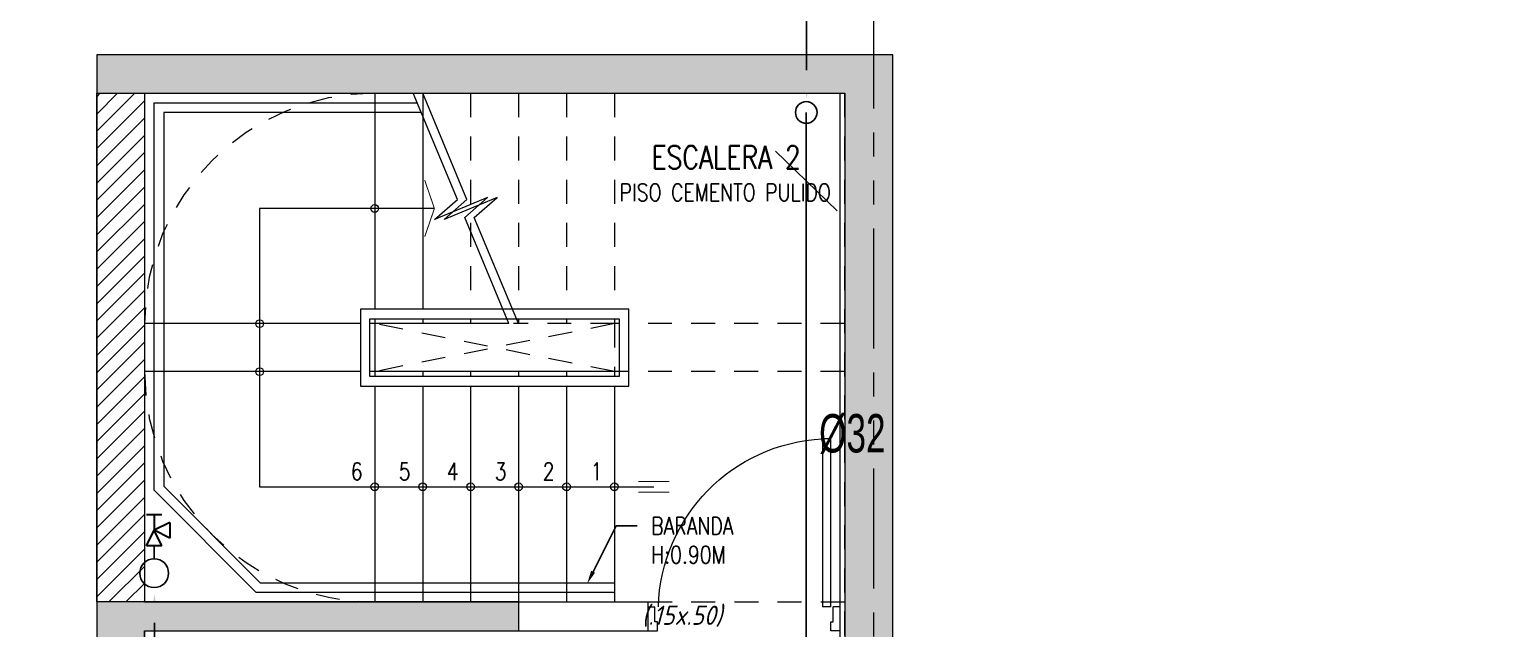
# Model space of a CAD drawing. Header units: millimetres. Extents: x 2085 to 2829, y 1347 to 1643.
# Drawn here: x 2159.86 to 2167.49, y 1616.3 to 1619.42 of the extents above; entities that cross this region are included whole.
import ezdxf
from ezdxf import colors
from ezdxf.entities.mleader import LeaderData, LeaderLine
from ezdxf.enums import TextEntityAlignment as Align
from ezdxf.math import Vec2, Vec3

# ---------------------------------------------------------------- set-up
doc = ezdxf.new("R2010")
doc.units = ezdxf.units.MM
doc.set_wipeout_variables(frame=1)
for name, pattern in [('HIDDEN', [0.375, 0.25, -0.125]), ('HIDDEN2', [0.1875, 0.125, -0.0625]), ('PHANTOM', [2.5, 1.25, -0.25, 0.25, -0.25, 0.25, -0.25]), ('PHANTOM2', [1.25, 0.625, -0.125, 0.125, -0.125, 0.125, -0.125])]:
    doc.linetypes.add(name, pattern=pattern)
doc.layers.get('0').update_dxf_attribs({"color": 251, "lineweight": 9})
for name, color, linetype, lineweight in [('000 SOS 911 - ACCESORIOS ACI', 3, 'Continuous', 20), ('000 SOS 911 ACCESORIOS', 3, 'Continuous', 20), ('000 SOS 911 TEXTOS ACI', 7, 'Continuous', 9), ('000 SOS 911 TUBERIA ACI', 3, 'Continuous', 25), ('A-BARANDAS', 251, 'Continuous', 9), ('A-EJES', 251, 'PHANTOM', 9), ('A-ESTRUCTURA-HATCH', 251, 'Continuous', 13), ('A-ESTRUCTURA-MUROS', 251, 'Continuous', 13), ('A-ESTRUCTURA-PLACAS', 251, 'Continuous', 13), ('A-ESTRUCTURA-VIGAS', 251, 'HIDDEN2', 13), ('A-LINEAS', 251, 'Continuous', 9), ('A-MURO BAJO', 251, 'Continuous', 9), ('A-MUROS', 251, 'Continuous', 9), ('A-PROYECCIONES', 251, 'HIDDEN2', 9), ('A-PUERTAS', 251, 'Continuous', 9), ('A-TEXTO-ACABADO PISO', 251, 'Continuous', 13), ('A-TEXTO-AMBIENTES', 251, 'Continuous', 9), ('A-TEXTO-INDICACIONES', 251, 'Continuous', 13)]:
    doc.layers.add(name, color=color, linetype=linetype, lineweight=lineweight)
doc.layers.add('A_50_Vigas Chata', color=251, linetype='HIDDEN', lineweight=13, plot=False)
doc.styles.add('APPIA -TEXTOS-GENERALES', font='isocp.shx', dxfattribs={"oblique": 15})
doc.styles.add('PIPE', font='ARIALN.TTF', dxfattribs={"width": 0.8})
doc.styles.add('ROMANS', font='romans.shx', dxfattribs={"width": 0.8})
doc.styles.add('TXT_COTAS', font='romans.shx', dxfattribs={"width": 0.8})

# ---------------------------------------------------------------- blocks, each defined once
blk = doc.blocks.new('015')
at = {"layer": '000 SOS 911 - ACCESORIOS ACI', "lineweight": 30}
for p, q in [((1808.3683, 1494.4732), (1808.4726, 1494.421)), ((1808.3683, 1494.4732), (1808.3683, 1494.3688)), ((1808.4204, 1494.5253), (1808.5248, 1494.5253)), ((1808.3683, 1494.3688), (1808.4726, 1494.421)), ((1808.4204, 1494.3167), (1808.4726, 1494.421)), ((1808.5248, 1494.3167), (1808.4726, 1494.421)), ((1808.4204, 1494.3167), (1808.5248, 1494.3167))]:
    blk.add_line(p, q, dxfattribs=at)
blk.add_lwpolyline([(1808.4726, 1494.5253), (1808.4726, 1494.421)], dxfattribs=at)
blk = doc.blocks.new('estructuras sotano 1')
at = {"layer": 'A-ESTRUCTURA-HATCH'}
h = blk.add_hatch(color=256, dxfattribs=at)
h.dxf.hatch_style = 1
h.paths.add_polyline_path([(18.94, 5.25), (19.19, 5.25), (19.19, 4.55), (18.94, 4.55)])
h.paths.add_polyline_path([(26.15, 5.25), (26.4, 5.25), (26.4, 4.55), (26.15, 4.55)])
h.paths.add_polyline_path([(26.15, 11.95), (26.4, 11.95), (26.4, 11.25), (26.15, 11.25)])
h.paths.add_polyline_path([(18.89, 11.95), (19.19, 11.95), (19.19, 11.25), (18.89, 11.25)])
h.paths.add_polyline_path([(11.43, 5.25), (11.98, 5.25), (11.98, 4.55), (11.43, 4.55)])
h.paths.add_polyline_path([(11.43, 11.95), (11.98, 11.95), (11.98, 11.25), (11.43, 11.25)])
h.paths.add_polyline_path([(4.22, 5.25), (4.47, 5.25), (4.47, 4.55), (4.22, 4.55)])
h.paths.add_polyline_path([(4.22, 11.95), (4.47, 11.95), (4.47, 11.25), (4.22, 11.25)])
h.paths.add_polyline_path([(18.89, 0.2499), (0, 0.25), (0, 0), (18.89, 0.0001)])
h.paths.add_polyline_path([(27.49, 0.25), (18.94, 0.25), (18.94, 0.0003), (27.49, 0.0004)])
h.paths.add_polyline_path([(15.265, 11.2494), (15.265, 13.45), (17.215, 13.4501), (17.215, 13.6), (15.015, 13.6), (15.015, 11.2494)])
h.paths.add_polyline_path([(19.165, 16.45), (18.94, 16.45), (15.015, 16.45), (15.015, 16.25), (18.915, 16.25), (18.915, 13.3), (19.165, 13.3)])
h.paths.add_polyline_path([(16.265, 11.3994), (17.2149, 11.3994), (17.2149, 11.2494), (16.265, 11.2494)], flags=17)
h = blk.add_hatch(dxfattribs=at)
h.set_pattern_fill('ANSI31', color=256, scale=0.02)
h.set_pattern_definition([(45, (-226278.28786, -8188240.62345), (-0.04490128060535, 0.04490128060535), [])])
h.paths.add_polyline_path([(15.015, 16.25), (15.265, 16.25), (15.265, 13.6), (15.015, 13.6)])
h.paths.add_polyline_path([(18.915, 13.3), (19.165, 13.3), (19.165, 11.95), (18.915, 11.95)])
h.paths.add_polyline_path([(17.2149, 11.3994), (18.89, 11.3994), (18.89, 11.2494), (17.2149, 11.2494)])
at = {"layer": 'A-ESTRUCTURA-MUROS'}
blk.add_line((15.015, 13.6), (15.015, 16.25), dxfattribs=at)
blk.add_lwpolyline([(15.265, 13.6), (15.265, 16.25)], dxfattribs=at)
at = {"layer": 'A-ESTRUCTURA-PLACAS'}
blk.add_lwpolyline([(19.165, 16.45), (18.94, 16.45), (15.015, 16.45), (15.015, 16.25), (18.915, 16.25), (18.915, 13.3), (19.165, 13.3)], close=True, dxfattribs=at)
blk.add_lwpolyline([(15.265, 11.2494), (15.265, 13.45), (17.215, 13.4501), (17.215, 13.6), (15.015, 13.6), (15.015, 11.2494), (15.265, 11.2494)], dxfattribs=at)
at = {"layer": 'A-ESTRUCTURA-VIGAS'}
blk.add_lwpolyline([(17.215, 13.6001), (18.915, 13.6001)], dxfattribs=at)
at = {"layer": 'A_50_Vigas Chata', "insert": (18.0663, 13.526), "char_height": 0.1, "attachment_point": 5, "style": 'APPIA -TEXTOS-GENERALES'}
blk.add_mtext('(.15x.50)', dxfattribs=at)
blk = doc.blocks.new('A$C5E423DB2')
at = {"layer": 'A-PUERTAS'}
for p, q in [((0.0381, 0.1), (0.0381, 0.8)), ((0.0381, 0.8), (0.0731, 0.8)), ((0.0731, 0.8), (0.0731, 0.1)), ((0.0381, 0.1), (0.0731, 0.1))]:
    blk.add_line(p, q, dxfattribs=at)
at = {"layer": 'A-PUERTAS', "linetype": 'Continuous'}
for p, q in [((0, 0), (0, 0.1)), ((0, 0.1), (0.0281, 0.1)), ((0.0281, 0.0381), (0.0281, 0.1)), ((0.8, 0.1), (0.7719, 0.1)), ((0.7719, 0.0381), (0.7719, 0.1)), ((0.8, 0), (0.8, 0.1)), ((0.0381, 0.0381), (0.0281, 0.0381)), ((0.0381, 0), (0.0381, 0.0381)), ((0.7619, 0), (0.7619, 0.0381)), ((0.7619, 0.0381), (0.7719, 0.0381)), ((0, 0), (0.0381, 0)), ((0.8, 0), (0.7619, 0))]:
    blk.add_line(p, q, dxfattribs=at)
at = {"layer": 'A-PUERTAS', "color": 7, "linetype": 'Continuous'}
blk.add_arc((0.0366, 0.0793), 0.7216, 1.64027, 87.09685, dxfattribs=at)
blk = doc.blocks.new('EJES 1P')
at = {"layer": 'A-EJES', "linetype": 'PHANTOM2'}
blk.add_lwpolyline([(48.7843, 5.3453), (48.7843, -4.1582)], dxfattribs=at)

msp = doc.modelspace()

# ---------------------------------------------------------------- linework, layer by layer
at = {"layer": '000 SOS 911 - ACCESORIOS ACI'}
msp.add_line((2164.0763, 1618.4762), (2163.7559, 1618.7871), dxfattribs=at)
at = {"layer": '000 SOS 911 TUBERIA ACI', "ltscale": 0.1}
for points in [[(2163.915, 1611.8611), (2163.915, 1618.988)], [(2160.5157, 1616.6629), (2160.5157, 1616.7305)]]:
    msp.add_lwpolyline(points, dxfattribs=at)
at = {"layer": 'A-BARANDAS'}
for p, q in [((2160.5154, 1617.02), (2160.5154, 1619.0378)), ((2161.9071, 1618.9878), (2160.5654, 1618.9878)), ((2160.5654, 1618.9878), (2160.5654, 1617.0407)), ((2160.5654, 1617.0407), (2161.0684, 1616.5378)), ((2161.0684, 1616.5378), (2162.9154, 1616.5378)), ((2162.9154, 1616.5378), (2162.9154, 1616.4878)), ((2162.9154, 1616.4878), (2161.0476, 1616.4878))]:
    msp.add_line(p, q, dxfattribs=at)
at = {"layer": 'A-LINEAS'}
msp.add_line((2161.0654, 1617.0378), (2163.1206, 1617.0378), dxfattribs=at)
at = {"layer": 'A-LINEAS', "const_width": 0.005}
for points in [[(2161.9259, 1618.3404), (2161.9767, 1618.4878), (2161.9259, 1618.6352)], [(2163.0403, 1617.0649), (2163.2009, 1617.0649)], [(2163.0403, 1617.0106), (2163.2009, 1617.0106)]]:
    msp.add_lwpolyline(points, dxfattribs=at)
at = {"layer": 'A-LINEAS'}
msp.add_lwpolyline([(2161.9767, 1618.4878), (2161.0654, 1618.4878), (2161.0654, 1617.0378)], dxfattribs=at)
at = {"layer": 'A-LINEAS', "linetype": 'Continuous'}
for centre in [(2161.6654, 1618.4878), (2161.0654, 1617.8878), (2161.0654, 1617.6378), (2161.6654, 1617.0378), (2161.9154, 1617.0378), (2162.1654, 1617.0378), (2162.4154, 1617.0378), (2162.6654, 1617.0378), (2162.9154, 1617.0378)]:
    msp.add_circle(centre, 0.02, dxfattribs=at)
at = {"layer": 'A-MURO BAJO'}
for p, q in [((2161.6654, 1617.8878), (2160.4654, 1617.8878)), ((2162.3654, 1617.8878), (2161.6654, 1617.8878)), ((2161.6654, 1617.8878), (2161.6654, 1617.6378)), ((2161.9154, 1617.6378), (2160.4654, 1617.6378)), ((2162.9154, 1617.6378), (2161.6654, 1617.6378)), ((2161.6654, 1617.6378), (2161.6654, 1616.4378)), ((2161.9154, 1617.6378), (2161.9154, 1616.4378)), ((2162.1654, 1617.6378), (2162.1654, 1616.4378)), ((2162.4154, 1617.6378), (2162.4154, 1616.4378)), ((2162.6654, 1617.6378), (2162.6654, 1616.4378)), ((2162.9154, 1617.6378), (2162.9154, 1616.4378))]:
    msp.add_line(p, q, dxfattribs=at)
at = {"layer": 'A-PROYECCIONES'}
for p, q in [((2162.9154, 1617.6378), (2161.6654, 1617.8878)), ((2162.9154, 1617.8878), (2161.6654, 1617.6378)), ((2162.9154, 1617.8878), (2162.3889, 1617.8878)), ((2162.9154, 1617.8878), (2162.9154, 1617.6378)), ((2164.1154, 1617.8878), (2162.9154, 1617.8878))]:
    msp.add_line(p, q, dxfattribs=at)
msp.add_lwpolyline([(2164.091, 1619.0878), (2164.1154, 1619.0878), (2164.1154, 1614.7878)], dxfattribs=at)

# ---------------------------------------------------------------- block references
at = {"layer": '000 SOS 911 ACCESORIOS', "xscale": -0.7734375, "yscale": 0.7734375, "zscale": 0.7734375}
msp.add_blockref('015', (3559.2562, 460.9699), dxfattribs=at)
at = {"layer": 'A-PUERTAS', "linetype": 'Continuous', "xscale": -1.250002642195018, "yscale": 1.250002642195018, "zscale": 1.250002642195018, "rotation": 359.9988165711591}
msp.add_blockref('A$C5E423DB2', (2164.0916, 1616.2876), dxfattribs=at)

# ---------------------------------------------------------------- texts
at = {"layer": '000 SOS 911 TEXTOS ACI', "insert": (2163.9824, 1617.4168, 0.0001), "char_height": 0.2, "attachment_point": 1, "style": 'PIPE'}
msp.add_mtext_dynamic_manual_height_columns('%%C32', width=0.550995, gutter_width=1.9152, heights=[0.0124], dxfattribs=at)
at = {"layer": 'A-TEXTO-ACABADO PISO', "insert": (2163.4929, 1618.6161, 0), "char_height": 0.09, "attachment_point": 2, "style": 'ROMANS'}
msp.add_mtext_dynamic_manual_height_columns('PISO CEMENTO PULIDO', width=1.155931, gutter_width=12.5, heights=[0], dxfattribs=at)
at = {"layer": 'A-TEXTO-AMBIENTES', "insert": (2163.4978, 1618.7547), "char_height": 0.12, "width": 0.868355, "attachment_point": 5, "style": 'ROMANS'}
msp.add_mtext('ESCALERA 2', dxfattribs=at)
at = {"layer": 'A-TEXTO-INDICACIONES', "style": 'ROMANS', "width": 0.8}
for s, p in [('6', (2161.6026, 1617.073)), ('5', (2161.8526, 1617.073)), ('4', (2162.1026, 1617.073)), ('3', (2162.3526, 1617.073)), ('2', (2162.6026, 1617.073)), ('1', (2162.8526, 1617.073))]:
    msp.add_text(s, height=0.09, dxfattribs=at).set_placement(p, align=Align.RIGHT)

# ---------------------------------------------------------------- leaders
at = {"layer": '000 SOS 911 TEXTOS ACI'}
ml = msp.add_multileader_mtext('Standard', dxfattribs=at)
ml.set_content('{\\H1.66667x;BAJA TUBERÍA DE DRENAJE DEL ACI %%C32  }', color=256, style='PIPE')
ml.set_leader_properties(color=7)
ml.build(insert=Vec2(0, 0))
ml.multileader.update_dxf_attribs({"text_left_attachment_type": 2, "text_right_attachment_type": 2, "dogleg_length": 2, "arrow_head_size": 0.15})
ctx = ml.context
ctx.base_point, ctx.char_height, ctx.arrow_head_size, ctx.landing_gap_size, ctx.plane_origin, ctx.plane_x_axis, ctx.plane_y_axis = Vec3(2160.98, 1620.2015, 0), 0.15, 0.15, 0.15, Vec3(2166.2832, 1619.3979, 0), Vec3(1, -0.000395), Vec3(0.000395, 1)
ctx.left_attachment, ctx.right_attachment = 2, 2
notes = []
notes.append((ctx, [(0, (1, 1, 0), (2163.9175, 1620.2003, 0), (-1, 0.000395), 0.1461, [(0, [(2163.9175, 1619.0591, 0)], 0, [])])]))
ctx.mtext.insert, ctx.mtext.text_direction, ctx.mtext.rotation, ctx.mtext.width, ctx.mtext.defined_height, ctx.mtext.flow_direction = Vec3(2161.1301, 1620.5601, 0), Vec3(1, -0.000395), 6.28279, 2.626125, 0.5575, 5
ctx.mtext.has_bg_fill, ctx.mtext.bg_color, ctx.mtext.bg_scale_factor, ctx.mtext.bg_transparency, ctx.mtext.use_window_bg_color = 1, -1073741824, 2, 0, 1
ml = msp.add_multileader_mtext('Standard', dxfattribs=at)
ml.set_content('{\\H1.66667x;BAJA TUBERÍA DE ACI %%C100 }', color=256, style='PIPE')
ml.set_leader_properties(color=7)
ml.build(insert=Vec2(0, 0))
ml.multileader.update_dxf_attribs({"text_left_attachment_type": 2, "text_right_attachment_type": 2, "dogleg_length": 2, "arrow_head_size": 0.15})
ctx = ml.context
ctx.base_point, ctx.char_height, ctx.arrow_head_size, ctx.landing_gap_size, ctx.plane_origin, ctx.plane_x_axis, ctx.plane_y_axis = Vec3(2158.4578, 1615.345), 0.15, 0.15, 0.15, Vec3(2153.877, 1614.5416), Vec3(1, 0.000395), Vec3(-0.000395, 1)
ctx.left_attachment, ctx.right_attachment = 2, 2
notes.append((ctx, [(1, (1, 1, 0), (2160.5171, 1615.3458), (-1, -0.000395), 0.1461, [(0, [(2160.5171, 1616.4788)], 0, [])])]))
ctx.mtext.insert, ctx.mtext.text_direction, ctx.mtext.rotation, ctx.mtext.width, ctx.mtext.defined_height, ctx.mtext.flow_direction = Vec3(2158.6077, 1615.7037), Vec3(1, 0.000395), 0.000395, 1.735316, 0.5575, 5
ctx.mtext.has_bg_fill, ctx.mtext.bg_color, ctx.mtext.bg_scale_factor, ctx.mtext.bg_transparency, ctx.mtext.use_window_bg_color = 1, -1073741824, 2, 0, 1
at = {"layer": 'A-TEXTO-INDICACIONES'}
ml = msp.add_multileader_mtext('Standard', dxfattribs=at)
ml.set_content('\\pxsm1,ql;BARANDA \\P\\pt16;H:0.90M', color=256, style='TXT_COTAS')
ml.set_leader_properties(color=7)
ml.build(insert=Vec2(0, 0))
ml.multileader.update_dxf_attribs({"dogleg_length": 0.1105, "arrow_head_size": 0.07})
ctx = ml.context
ctx.base_point, ctx.char_height, ctx.arrow_head_size, ctx.landing_gap_size, ctx.plane_origin = Vec3(2163.034, 1616.8338), 0.09, 0.07, 0.05, Vec3(2162.7703, 1616.3936)
ctx.text_align_type = 2
notes.append((ctx, [(0, (1, 1, 0), (2162.9235, 1616.8338), (1, 0), 0.1105, [(0, [(2162.7727, 1616.5327)], 0, [])])]))
ctx.mtext.insert, ctx.mtext.width, ctx.mtext.defined_height, ctx.mtext.alignment, ctx.mtext.flow_direction = Vec3(2163.5434, 1616.8788), 0.4362, 0.4369, 3, 5
for ctx, leaders in notes:
    for number, flags, end, landing, length, lines in leaders:
        leader = LeaderData()
        leader.index, (leader.has_last_leader_line, leader.has_dogleg_vector, leader.attachment_direction) = number, flags
        leader.last_leader_point, leader.dogleg_vector, leader.dogleg_length = Vec3(end), Vec3(landing), length
        for number, points, colour, breaks in lines:
            line = LeaderLine()
            line.index, line.vertices, line.color, line.breaks = number, Vec3.list(points), colors.encode_raw_color(colour), breaks
            leader.lines.append(line)
        ctx.leaders.append(leader)

# ---------------------------------------------------------------- next in the draw order: linework, layer by layer
at = {"layer": '000 SOS 911 TUBERIA ACI', "ltscale": 0.1}
for centre, radius in [((2163.9155, 1618.9881), 0.0563), ((2160.5157, 1616.5879), 0.075)]:
    msp.add_circle(centre, radius, dxfattribs=at)
at = {"layer": 'A-BARANDAS'}
for p, q in [((2160.5154, 1619.0378), (2161.8862, 1619.0378)), ((2161.0476, 1616.4878), (2160.5154, 1617.02))]:
    msp.add_line(p, q, dxfattribs=at)
at = {"layer": 'A-MURO BAJO'}
for p, q in [((2161.6654, 1619.0878), (2161.6654, 1617.8878)), ((2161.9154, 1619.0878), (2161.9154, 1617.8878))]:
    msp.add_line(p, q, dxfattribs=at)
at = {"layer": 'A-MUROS'}
for p, q in [((2160.4654, 1619.0878), (2160.4654, 1616.4378)), ((2160.4654, 1616.4378), (2163.091, 1616.4378))]:
    msp.add_line(p, q, dxfattribs=at)
at = {"layer": 'A-PROYECCIONES'}
for p, q in [((2162.1654, 1619.0878), (2162.1654, 1617.8878)), ((2162.4154, 1619.0878), (2162.4154, 1617.8878)), ((2162.6654, 1619.0878), (2162.6654, 1617.8878)), ((2162.9154, 1619.0878), (2162.9154, 1617.8878))]:
    msp.add_line(p, q, dxfattribs=at)

# ---------------------------------------------------------------- next in the draw order: block references
msp.add_blockref('estructuras sotano 1', (2145.201, 1602.8378))

# ---------------------------------------------------------------- next in the draw order: wipeouts: each hides what was drawn before it
msp.add_wipeout([(2162.9404, 1617.9128), (2162.9904, 1617.9628), (2161.5904, 1617.9628), (2161.5904, 1617.5628), (2162.9904, 1617.5628), (2162.9904, 1617.9628), (2162.9404, 1617.9128), (2162.9404, 1617.6128), (2161.6404, 1617.6128), (2161.6404, 1617.9128)]).translate(0, 0, 0).dxf.layer = 'A-BARANDAS'

# ---------------------------------------------------------------- next in the draw order: linework, layer by layer
at = {"layer": 'A-BARANDAS'}
for points in [[(2162.9904, 1617.5628), (2162.9904, 1617.9628), (2161.5904, 1617.9628), (2161.5904, 1617.5628)], [(2161.6404, 1617.9128), (2162.9404, 1617.9128), (2162.9404, 1617.6128), (2161.6404, 1617.6128)]]:
    msp.add_lwpolyline(points, close=True, dxfattribs=at)
at = {"layer": 'A-LINEAS', "linetype": 'Continuous'}
for points in [[(2162.3654, 1617.8878), (2162.1346, 1618.4416), (2162.2539, 1618.5455), (2161.9769, 1618.4301), (2162.0962, 1618.5339), (2161.8654, 1619.0878)], [(2162.4154, 1617.8878), (2162.1846, 1618.4416), (2162.3039, 1618.5455), (2162.0269, 1618.4301), (2162.1462, 1618.5339), (2161.9154, 1619.0878)]]:
    msp.add_lwpolyline(points, dxfattribs=at)
at = {"layer": 'A-MUROS'}
msp.add_lwpolyline([(2164.3662, 1619.2878), (2160.2157, 1619.2878), (2160.2163, 1614.338), (2157.181, 1614.3375), (2157.181, 1614.7878), (2156.6309, 1614.7878), (2156.6309, 1614.3379), (2149.671, 1614.3378), (2149.671, 1614.7878), (2149.421, 1614.7878), (2149.421, 1614.3378), (2145.201, 1614.3378), (2145.201, 1602.8378), (2172.6909, 1602.8382), (2172.6909, 1614.3378), (2171.601, 1614.3378), (2171.601, 1614.7882), (2171.351, 1614.7878), (2171.351, 1614.338), (2164.391, 1614.338), (2164.391, 1614.7878), (2164.366, 1614.7878)], close=True, dxfattribs=at)
msp.add_lwpolyline([(2160.4654, 1619.0878), (2164.091, 1619.0878), (2164.091, 1614.238), (2161.4654, 1614.238), (2161.4654, 1614.088), (2166.7909, 1614.0878), (2166.7909, 1611.9882), (2164.141, 1611.9882), (2164.141, 1603.0876), (2158.281, 1603.0876), (2158.281, 1614.0878), (2160.4654, 1614.0882), (2160.4654, 1616.2882), (2163.091, 1616.2882), (2163.091, 1616.4375)], dxfattribs=at)
at = {"layer": 'A-PROYECCIONES'}
msp.add_line((2164.1154, 1617.6378), (2162.9154, 1617.6378), dxfattribs=at)
for centre, start, end in [((2161.6654, 1617.8878), 90, 180), ((2161.6654, 1617.6378), 180, 270)]:
    msp.add_arc(centre, 1.2, start, end, dxfattribs=at)

# ---------------------------------------------------------------- next in the draw order: block references
msp.add_blockref('EJES 1P', (2115.4816, 1619.2878), dxfattribs=at)

doc.saveas('drawing.dxf')
